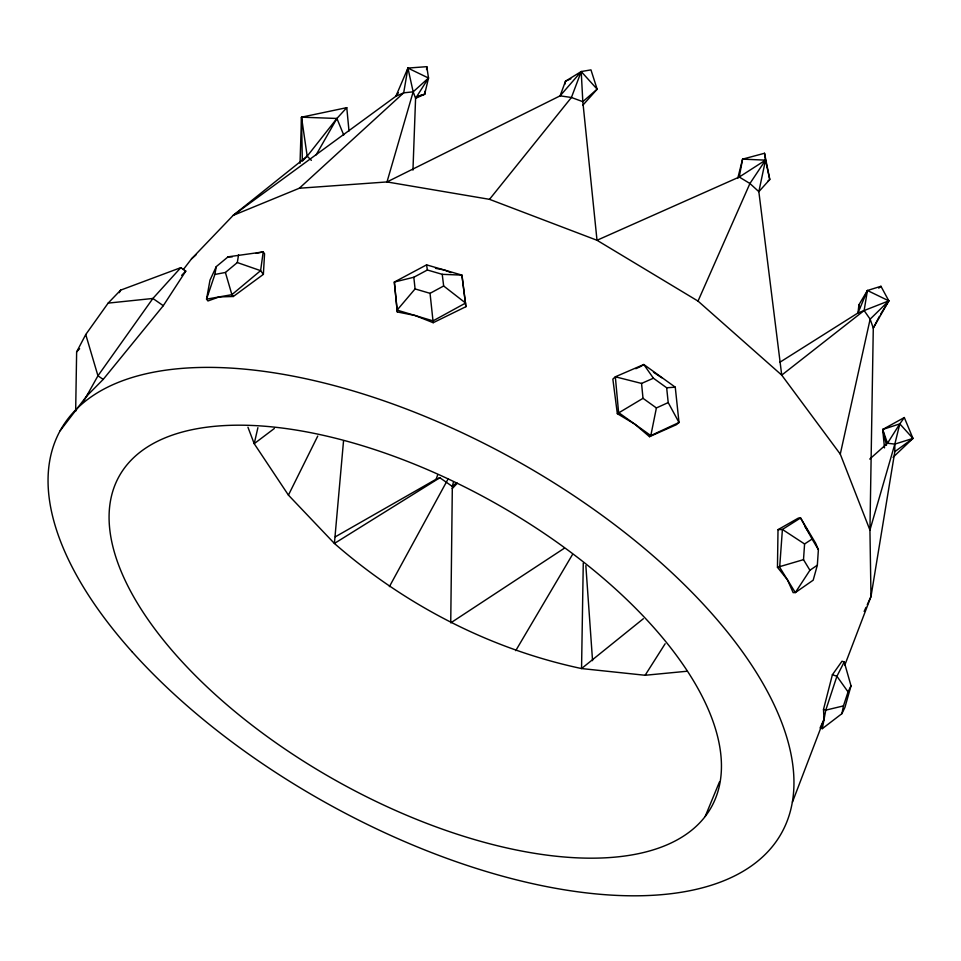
<?xml version="1.0" encoding="UTF-8"?>
<svg xmlns="http://www.w3.org/2000/svg" width="961" height="961" viewBox="0 0 961 961"><rect width="100%" height="100%" fill="white"/><g stroke="black" fill="none" stroke-linecap="round" stroke-linejoin="round"><path stroke-width="1.44" d="M777.461 567.302L778.014 529.655L798.399 518.063L800.585 517.955L815.709 543.337L818.388 549.668L817.343 565.188L813.186 580.18L795.336 592.589L793.137 592.625L787.552 579.976L777.461 567.302L803.504 559.65L804.585 543.974L812.069 539.061L800.585 517.955L782.41 529.451L778.014 529.655M583.267 563.086L581.549 668.556L645.119 675.271L686.707 671.271M75.655 411.368L76.64 351.882L85.745 334.536L108.149 303.111L120.642 290.138L180.8 267.651L185.773 271.122L163.298 305.694L103.199 379.403L86.538 396.232M300.024 163.322L301.514 117.182L346.777 107.656L348.999 131.02M412.954 170.109L415.584 98.322L413.17 91.836L407.92 68.075L426.792 66.669L428.51 78.033L424.678 94.226L415.584 98.322L428.51 78.033L407.92 68.075L395.872 96.28L233.139 215.408L191.491 258.881L183.287 269.621M263.374 274.365L264.563 253.752L263.206 251.914L228.057 256.839L216.273 266.617L209.991 280.131L206.543 299.159L207.948 300.973L219.132 296.925L233.307 296.493L263.374 274.365L260.599 270.654L237.319 262.557L225.403 272.468L214.868 274.462L206.543 299.159L231.889 294.655L260.599 270.654L263.206 251.914L256.143 253.308M416.425 96.953L424.678 94.226L424.894 91.331M426.564 69.564L426.792 66.669M343.521 441.039L334.404 543.458C404.809 604.925 489.966 649.107 581.549 668.556L643.365 618.716M565.056 84.039L565.5 81.192L581.213 71.558L590.955 69.877L597.153 89.193L582.786 105.266M237.319 262.557L238.568 254.761M346.777 107.656L336.915 118.467L307.196 156.175L233.139 215.408L299.327 188.236L386.995 181.941L489.509 199.335L597.009 240.274L698.022 301.093L781.725 375.126L864.131 310.547L867.423 290.498L880.949 286.294L888.829 300.853L873.285 328.073L869.933 530.076L870.99 596.541L844.815 665.072M893.033 457.304L912.95 438.408L904.313 417.53L899.808 423.873L894.823 444.102L894.823 451.658L870.99 596.541L867.266 604.661M214.868 274.462L216.273 266.617M822.304 728.666L825.775 710.143L836.911 676.268L844.214 661.973L841.992 661.228L832.394 674.742L823.505 709.374L824.021 719.477L820.081 727.897L822.304 728.666L841.908 713.651L844.911 707.452L851.026 685.83L844.214 661.973M642.537 365.648L643.798 364.495L653.408 378.214L666.658 387.763L668.207 402.587L656.399 407.945L650.813 435.585L649.516 436.678L634.728 424.089L617.334 413.686L612.854 379.102L615.34 376.796L643.798 364.495L675.259 387.187L679.007 422.504L676.388 424.69L649.516 436.678M841.908 713.651L843.458 705.903L848.046 691.908L851.026 685.83M884.504 447.886L882.691 429.483L899.808 423.873L912.95 438.408L894.823 444.102L869.933 530.076L840.274 454.121L870.137 319.16L888.829 300.853L867.423 290.498L858.93 304.769L857.969 312.974L779.695 362.369M407.32 70.79L407.92 68.075L403.692 92.833L299.327 188.236M257.896 427.669L254.209 443.682L288.432 495.119L334.404 543.458L439.85 477.749L452.331 486.434L450.733 622.872L564.239 548.299M737.736 178.41L742.565 159.142L764.536 153.267L769.773 179.515L758.842 191.659L781.725 375.126L840.274 454.121M453.364 482.326L452.331 486.434L456.655 482.662M428.51 78.033L413.17 91.836L386.995 181.941L560.107 95.848L581.213 71.558L597.153 89.193L582.822 101.662L597.009 240.274L739.249 177.028L765.497 160.139L764.536 153.267M335.341 536.803L436.15 479.215L437.639 474.998M792.441 802.123L823.973 719.609M705.218 816.43A339.173 159.922 29.2 0 0 355.762 443.718A339.173 159.922 29.2 0 0 184.944 664.808A339.173 159.922 29.2 0 0 705.218 816.43L719.441 781.966M867.423 290.498L857.969 312.974L888.829 300.853L880.841 313.851M698.022 301.093L749.928 183.503L765.497 160.139L742.565 159.142L739.249 177.028L749.928 183.503L758.842 191.659L765.497 160.139L769.773 179.515L767.659 181.401M864.143 611.436L866.017 607.376M288.432 495.119L317.755 436.054M879.423 316.337L873.285 328.073L870.137 319.16L864.131 310.547M119.284 292.673L120.642 290.138M389.397 586.63L448.126 478.902M83.511 401.626L97.95 375.799L152.883 298.463L180.8 267.651M316.121 154.901L336.915 118.467L301.514 117.182L302.331 161.16L307.196 156.175L301.514 117.182M515.733 650.657L572.564 554.389M645.119 675.271L665.144 643.75M899.808 423.873L887.496 443.249L869.741 459.07M817.343 565.188L809.919 570.257L795.336 592.589L779.671 567.23L782.41 529.451L804.585 543.974M398.407 92.7L395.872 96.28L403.692 92.833L413.17 91.836M60.219 430.66L89.397 392.496M489.509 199.335L571.423 97.481L581.213 71.558L582.822 101.662L571.423 97.481L560.107 95.848L565.5 81.192L570.858 78.814M413.819 277.248L415.08 288.925L397.097 310.127L397.313 311.953L415.008 315.484L433.195 322.704L465.893 306.691L461.929 275.11L426.576 264.864L394.334 282.053L397.097 310.127L433.027 320.878L465.604 303.051L443.658 285.982L442.228 274.329L427.369 270.005L413.819 277.248L394.334 282.053L397.313 311.953M452.211 488.644L457.172 483.347M76.64 351.882L79.619 348.723M181.665 275.375L185.773 271.122M617.334 413.686L643.005 398.322L641.552 383.427L615.34 376.796L618.596 412.569L650.813 435.585L679.007 422.504L668.207 402.587M191.491 258.881L195.972 254.941M878.75 288.144L880.949 286.294M274.365 428.474L254.209 443.682L247.95 427.237M894.823 451.658L912.95 438.408M886.486 445.195L882.691 429.483L904.313 417.53M415.08 288.925L430.047 293.333L443.658 285.982M635.786 368.712L641.179 366.261M641.552 383.427L653.408 378.214M436.15 479.215L439.85 477.749M419.044 95.86L424.678 94.226M843.458 705.903L825.775 710.143L823.505 709.374M108.149 303.111L152.883 298.463L163.298 305.694M666.658 387.763L675.259 387.187M228.057 256.839L232.298 256.851M442.228 274.329L461.929 275.11L465.893 306.691M894.823 444.102L887.496 443.249L882.691 429.483M435.477 268.335L444.198 269.969L451.069 272.648M832.394 674.742L836.911 676.268L848.046 691.908M653.468 372.219L661.769 377.769M103.199 379.403L97.95 375.799L85.745 334.536M643.005 398.322L656.399 407.945M307.196 156.175L311.364 160.355M804.633 526.111L809.258 533.259M233.307 296.493L231.889 294.655L225.403 272.468M803.504 559.65L809.919 570.257M812.069 539.061L818.388 549.668M336.915 118.467L343.726 135.008M859.759 307.604L858.93 304.769L859.663 307.556M426.576 264.864L427.369 270.005M430.047 293.333L433.195 322.704M585.85 565.693L592.553 660.663M132.282 651.966A413.002 195.804 29.2 0 0 769.929 849.428A413.002 195.804 29.2 0 0 360.988 393.301A413.002 195.804 29.2 0 0 132.282 651.966"/></g></svg>
